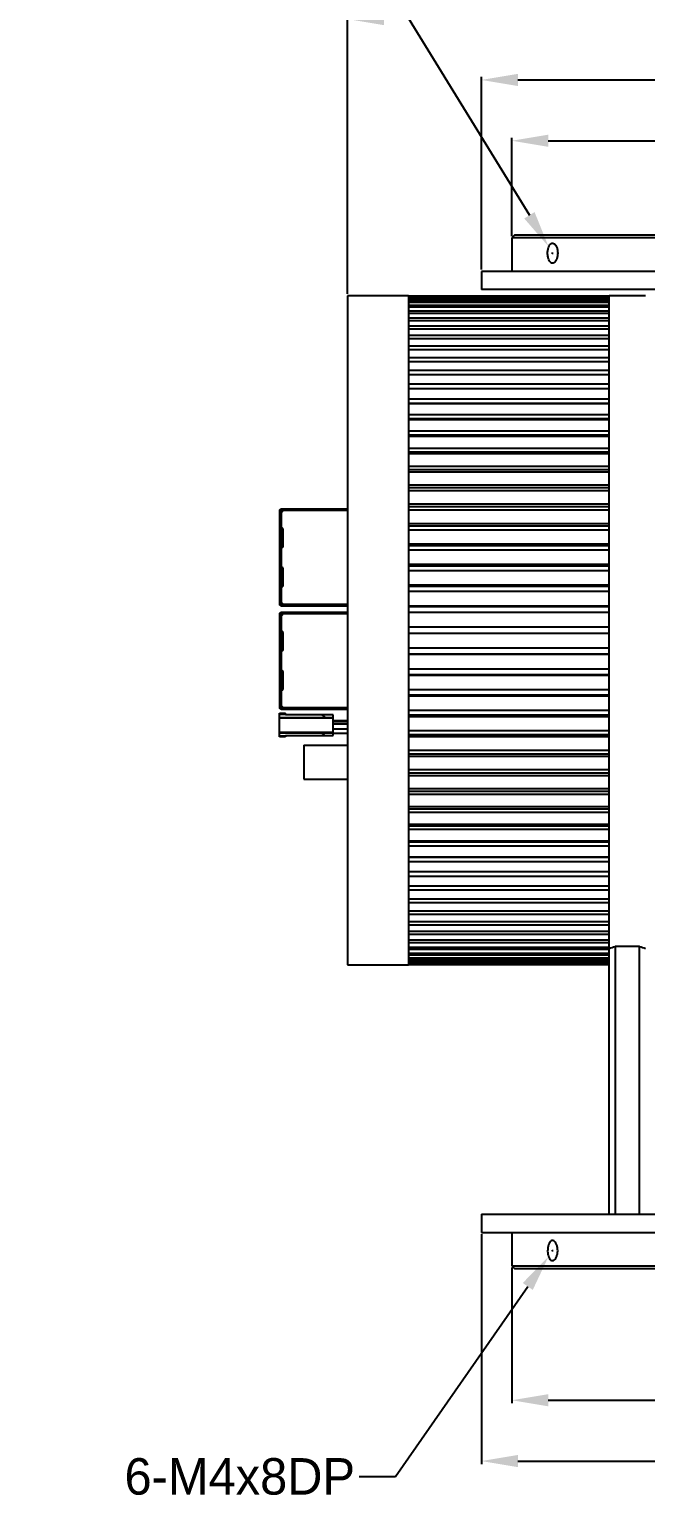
# Model space of a CAD drawing. Extents: x -151 to 841, y 0 to 594.
# Drawn here: x 291.2 to 392.5, y 153.9 to 395.8 of the extents above; entities that cross this region are included whole.
import ezdxf

# ---------------------------------------------------------------- set-up
doc = ezdxf.new("R2010")
doc.units = 0
doc.header["$PDSIZE"] = -1
doc.layers.get('0').update_dxf_attribs({"linetype": 'CONTINUOUS'})
doc.layers.get('DEFPOINTS').update_dxf_attribs({"linetype": 'CONTINUOUS'})
doc.layers.add('$TD_AUDIT_GENERATED__25B9_', color=3, linetype='CONTINUOUS')
doc.layers.add('$TD_AUDIT_GENERATED__25BB_', color=3, linetype='CONTINUOUS')
doc.styles.add('$TD_AUDIT_GENERATED__25BE_', font='GOTHIC.TTF')
doc.dimstyles.new('$TD_AUDIT_GENERATED__25C0_', dxfattribs={"dimtxt": 4, "dimasz": 4, "dimexe": 0.5, "dimexo": 0.3, "dimgap": 1, "dimtad": 1, "dimtoh": 1, "dimdec": 1, "dimzin": 12, "dimtxsty": '$TD_AUDIT_GENERATED__25BE_', "dimcen": 0.09, "dimclrd": 3, "dimclre": 3, "dimclrt": 3, "dimazin": 3, "dimtm": 1e-09, "dimtfac": 1, "dimtdec": 1, "dimtofl": 0, "dimtmove": 0, "dimatfit": 3})
doc.dimstyles.new('$TD_AUDIT_GENERATED__25C1_', dxfattribs={"dimtxt": 4, "dimasz": 4, "dimexe": 0.5, "dimexo": 0.3, "dimgap": 0.396875, "dimtad": 0, "dimtih": 1, "dimtoh": 1, "dimdec": 1, "dimzin": 12, "dimtxsty": '$TD_AUDIT_GENERATED__25BE_', "dimcen": 0.09, "dimclrd": 3, "dimclre": 3, "dimclrt": 3, "dimazin": 3, "dimtm": 1e-09, "dimtfac": 1, "dimtdec": 1, "dimtofl": 0, "dimtmove": 0, "dimatfit": 3})

# ---------------------------------------------------------------- blocks, each defined once
blk = doc.blocks.new('*D171')
at = {"layer": '$TD_AUDIT_GENERATED__25B9_', "color": 3}
for p, q in [((370.5, 192.2), (370.5, 169.9)), ((470.5, 192.2), (470.5, 169.9)), ((376.5, 170.4), (464.5, 170.4))]:
    blk.add_line(p, q, dxfattribs=at)
for points in [[(376.5, 171.4), (376.5, 169.4), (370.5, 170.4)], [(464.5, 171.4), (464.5, 169.4), (470.5, 170.4)]]:
    blk.add_solid(points, dxfattribs=at)
at = {"layer": 'DEFPOINTS', "color": 0}
for p in [(370.5, 192.5), (470.5, 192.5), (470.5, 170.4)]:
    blk.add_point(p, dxfattribs=at)
at = {"layer": '$TD_AUDIT_GENERATED__25B9_', "color": 3, "insert": (420.5, 174.55), "char_height": 6, "attachment_point": 5, "style": '$TD_AUDIT_GENERATED__25BE_'}
blk.add_mtext('{\\fISOCPEUR|b0|i0|c0|p34;%%C}100', dxfattribs=at)
blk = doc.blocks.new('*D172')
at = {"layer": '$TD_AUDIT_GENERATED__25B9_', "color": 3}
for p, q in [((365.5, 197.7), (365.5, 159.9)), ((475.5, 197.7), (475.5, 159.9)), ((371.5, 160.4), (469.5, 160.4))]:
    blk.add_line(p, q, dxfattribs=at)
for points in [[(371.5, 161.4), (371.5, 159.4), (365.5, 160.4)], [(469.5, 161.4), (469.5, 159.4), (475.5, 160.4)]]:
    blk.add_solid(points, dxfattribs=at)
at = {"layer": 'DEFPOINTS', "color": 0}
for p in [(365.5, 198), (475.5, 198), (475.5, 160.4)]:
    blk.add_point(p, dxfattribs=at)
at = {"layer": '$TD_AUDIT_GENERATED__25B9_', "color": 3, "insert": (420.5, 164.55), "char_height": 6, "attachment_point": 5, "style": '$TD_AUDIT_GENERATED__25BE_'}
blk.add_mtext('{\\fISOCPEUR|b0|i0|c0|p34;%%C}110', dxfattribs=at)
blk = doc.blocks.new('*D173')
at = {"layer": '$TD_AUDIT_GENERATED__25B9_', "color": 3}
for p, q in [((370.5, 361.8), (370.5, 377.98)), ((376.5, 377.48), (464.5, 377.48)), ((470.5, 361.8), (470.5, 377.98))]:
    blk.add_line(p, q, dxfattribs=at)
for points in [[(376.5, 378.48), (376.5, 376.48), (370.5, 377.48)], [(464.5, 378.48), (464.5, 376.48), (470.5, 377.48)]]:
    blk.add_solid(points, dxfattribs=at)
at = {"layer": 'DEFPOINTS', "color": 0}
for p in [(470.5, 377.48), (370.5, 361.5), (470.5, 361.5)]:
    blk.add_point(p, dxfattribs=at)
at = {"layer": '$TD_AUDIT_GENERATED__25B9_', "color": 3, "insert": (420.5, 381.63), "char_height": 6, "attachment_point": 5, "style": '$TD_AUDIT_GENERATED__25BE_'}
blk.add_mtext('{\\fISOCPEUR|b0|i0|c0|p34;%%C}100', dxfattribs=at)
blk = doc.blocks.new('*D175')
at = {"layer": '$TD_AUDIT_GENERATED__25B9_', "color": 3}
for p, q in [((365.5, 356.3), (365.5, 387.98)), ((371.5, 387.48), (469.5, 387.48)), ((475.5, 356.3), (475.5, 387.98))]:
    blk.add_line(p, q, dxfattribs=at)
for points in [[(371.5, 388.48), (371.5, 386.48), (365.5, 387.48)], [(469.5, 388.48), (469.5, 386.48), (475.5, 387.48)]]:
    blk.add_solid(points, dxfattribs=at)
at = {"layer": 'DEFPOINTS', "color": 0}
for p in [(475.5, 387.48), (365.5, 356), (475.5, 356)]:
    blk.add_point(p, dxfattribs=at)
at = {"layer": '$TD_AUDIT_GENERATED__25B9_', "color": 3, "insert": (420.5, 391.63), "char_height": 6, "attachment_point": 5, "style": '$TD_AUDIT_GENERATED__25BE_'}
blk.add_mtext('{\\fISOCPEUR|b0|i0|c0|p34;%%C}110', dxfattribs=at)
blk = doc.blocks.new('*D177')
at = {"layer": '$TD_AUDIT_GENERATED__25B9_', "color": 3}
for p, q in [((343.5, 352.3), (343.5, 397.98)), ((491.5, 397.48), (349.5, 397.48)), ((497.5, 352.3), (497.5, 397.98))]:
    blk.add_line(p, q, dxfattribs=at)
for points in [[(349.5, 398.48), (349.5, 396.48), (343.5, 397.48)], [(491.5, 398.48), (491.5, 396.48), (497.5, 397.48)]]:
    blk.add_solid(points, dxfattribs=at)
at = {"layer": 'DEFPOINTS', "color": 0}
for p in [(343.5, 397.48), (343.5, 352), (497.5, 352)]:
    blk.add_point(p, dxfattribs=at)
at = {"layer": '$TD_AUDIT_GENERATED__25B9_', "color": 3, "insert": (420.5, 401.63), "char_height": 6, "attachment_point": 5, "style": '$TD_AUDIT_GENERATED__25BE_'}
blk.add_mtext('154', dxfattribs=at)
blk = doc.blocks.new('*D180')
at = {"layer": '$TD_AUDIT_GENERATED__25BB_', "color": 3}
for p, q in [((329.83, 426.5), (335.83, 426.5)), ((335.83, 426.5), (373.4, 365.23)), ((377.13, 359), (377.31, 359)), ((377.22, 358.91), (377.22, 359.09))]:
    blk.add_line(p, q, dxfattribs=at)
blk.add_solid([(374.25, 365.75), (372.55, 364.7), (376.53, 360.11)], dxfattribs=at)
at = {"layer": 'DEFPOINTS', "color": 0}
for p in [(376.53, 360.11), (377.9, 357.89)]:
    blk.add_point(p, dxfattribs=at)
at = {"layer": '$TD_AUDIT_GENERATED__25BB_', "color": 3, "insert": (310.2, 426.5), "char_height": 6, "attachment_point": 5, "style": '$TD_AUDIT_GENERATED__25BE_'}
blk.add_mtext('6-M4x8DP', dxfattribs=at)
blk = doc.blocks.new('*D181')
at = {"layer": '$TD_AUDIT_GENERATED__25BB_', "color": 3}
for p, q in [((377.13, 195), (377.31, 195)), ((377.22, 194.91), (377.22, 195.09)), ((351.41, 157.84), (373.13, 189.11)), ((345.41, 157.84), (351.41, 157.84))]:
    blk.add_line(p, q, dxfattribs=at)
blk.add_solid([(372.31, 189.68), (373.95, 188.54), (376.55, 194.04)], dxfattribs=at)
at = {"layer": 'DEFPOINTS', "color": 0}
for p in [(377.88, 195.96), (376.55, 194.04)]:
    blk.add_point(p, dxfattribs=at)
at = {"layer": '$TD_AUDIT_GENERATED__25BB_', "color": 3, "insert": (325.78, 157.84), "char_height": 6, "attachment_point": 5, "style": '$TD_AUDIT_GENERATED__25BE_'}
blk.add_mtext('6-M4x8DP', dxfattribs=at)

msp = doc.modelspace()

# ---------------------------------------------------------------- linework, layer by layer
at = {"color": 7, "linetype": 'CONTINUOUS'}
for p, q in [((371, 362), (370.5, 361.5)), ((370.5, 361.5), (370.5, 356)), ((408.176, 361.5), (370.5, 361.5)), ((371, 362), (408.5, 362)), ((365.5, 356), (365.5, 353)), ((406.968, 356), (365.5, 356)), ((353.5, 352), (343.5, 352)), ((343.5, 352), (343.5, 242)), ((353.5, 352), (353.5, 242)), ((353.5, 351.998), (386.5, 351.998)), ((386.5, 351.921), (353.5, 351.921)), ((353.5, 351.858), (386.5, 351.858)), ((386.5, 351.627), (353.5, 351.627)), ((353.5, 351.501), (386.5, 351.501)), ((386.5, 351.117), (353.5, 351.117)), ((353.5, 350.93), (386.5, 350.93)), ((409.903, 353), (365.5, 353)), ((392.5, 352), (386.5, 352)), ((386.5, 201), (386.5, 352)), ((386.5, 350.394), (353.5, 350.394)), ((353.5, 350.146), (386.5, 350.146)), ((386.5, 349.46), (353.5, 349.46)), ((353.5, 349.151), (386.5, 349.151)), ((386.5, 348.32), (353.5, 348.32)), ((353.5, 347.952), (386.5, 347.952)), ((386.5, 346.976), (353.5, 346.976)), ((353.5, 346.551), (386.5, 346.551)), ((386.5, 345.436), (353.5, 345.436)), ((353.5, 344.954), (386.5, 344.954)), ((386.5, 343.704), (353.5, 343.704)), ((353.5, 343.168), (386.5, 343.168)), ((386.5, 341.788), (353.5, 341.788)), ((353.5, 341.2), (386.5, 341.2)), ((386.5, 339.695), (353.5, 339.695)), ((353.5, 339.058), (386.5, 339.058)), ((386.5, 337.434), (353.5, 337.434)), ((353.5, 336.749), (386.5, 336.749)), ((386.5, 335.013), (353.5, 335.013)), ((353.5, 334.33), (386.5, 334.33)), ((353.5, 334.284), (386.5, 334.284)), ((386.5, 332.442), (353.5, 332.442)), ((353.5, 331.806), (386.5, 331.806)), ((353.5, 331.672), (386.5, 331.672)), ((386.5, 329.731), (353.5, 329.731)), ((353.5, 329.145), (386.5, 329.145)), ((353.5, 328.922), (386.5, 328.922)), ((386.5, 326.891), (353.5, 326.891)), ((353.5, 326.357), (386.5, 326.357)), ((353.5, 326.047), (386.5, 326.047)), ((386.5, 323.934), (353.5, 323.934)), ((353.5, 323.453), (386.5, 323.453)), ((353.5, 323.057), (386.5, 323.057)), ((386.5, 320.869), (353.5, 320.869)), ((353.5, 320.444), (386.5, 320.444)), ((353.5, 319.964), (386.5, 319.964)), ((332.6, 316.722), (332.6, 316.922)), ((332.676, 316.922), (332.6, 316.922)), ((343.5, 316.922), (332.768, 316.922)), ((386.5, 317.711), (353.5, 317.711)), ((353.5, 317.344), (386.5, 317.344)), ((332.55, 316.672), (332.35, 316.672)), ((332.35, 316.622), (332.35, 316.672)), ((332.35, 316.622), (332.55, 316.622)), ((332.35, 313.925), (332.35, 316.396)), ((332.55, 316.396), (332.35, 316.396)), ((332.55, 316.622), (332.55, 316.672)), ((332.6, 316.722), (332.768, 316.722)), ((332.6, 316.383), (332.6, 316.522)), ((332.7, 316.622), (332.65, 316.622)), ((332.65, 313.925), (332.65, 316.396)), ((332.75, 316.672), (332.768, 316.672)), ((332.768, 316.672), (332.768, 316.622)), ((353.5, 316.781), (386.5, 316.781)), ((386.5, 314.471), (353.5, 314.471)), ((332.55, 313.612), (332.35, 313.612)), ((332.35, 310.787), (332.35, 313.612)), ((332.55, 313.612), (332.55, 310.787)), ((332.6, 310.474), (332.6, 313.925)), ((332.75, 310.56), (332.75, 313.845)), ((332.843, 313.612), (332.843, 310.787)), ((353.5, 314.162), (386.5, 314.162)), ((353.5, 313.52), (386.5, 313.52)), ((332.55, 310.787), (332.35, 310.787)), ((332.35, 307.47), (332.35, 310.474)), ((332.65, 307.47), (332.65, 310.474)), ((386.5, 311.162), (353.5, 311.162)), ((353.5, 310.914), (386.5, 310.914)), ((353.5, 310.193), (386.5, 310.193)), ((332.6, 304.019), (332.6, 307.47)), ((332.75, 304.105), (332.75, 307.39)), ((386.5, 307.797), (353.5, 307.797)), ((353.5, 307.61), (386.5, 307.61)), ((332.55, 307.157), (332.35, 307.157)), ((332.35, 304.332), (332.35, 307.157)), ((332.55, 307.157), (332.55, 304.332)), ((332.843, 307.157), (332.843, 304.332)), ((353.5, 306.814), (386.5, 306.814)), ((332.55, 304.332), (332.35, 304.332)), ((332.35, 301.548), (332.35, 304.019)), ((332.65, 301.548), (332.65, 304.019)), ((386.5, 304.389), (353.5, 304.389)), ((353.5, 304.264), (386.5, 304.264)), ((353.5, 303.397), (386.5, 303.397)), ((332.35, 301.548), (332.55, 301.548)), ((332.55, 301.322), (332.35, 301.322)), ((332.35, 301.272), (332.35, 301.322)), ((332.55, 301.272), (332.35, 301.272)), ((332.55, 301.322), (332.55, 301.272)), ((332.6, 301.422), (332.6, 301.561)), ((332.6, 301.022), (332.6, 301.222)), ((332.6, 301.222), (332.768, 301.222)), ((332.6, 301.022), (332.767, 301.022)), ((332.6, 299.732), (332.6, 299.932)), ((332.676, 299.932), (332.6, 299.932)), ((332.7, 301.322), (332.65, 301.322)), ((332.768, 301.322), (332.768, 301.272)), ((332.768, 301.022), (343.5, 301.022)), ((343.5, 299.932), (332.768, 299.932)), ((336.6, 301.022), (336.6, 301.012)), ((336.6, 301.012), (337.3, 301.012)), ((337.3, 301.012), (337.3, 301.022)), ((386.5, 300.952), (353.5, 300.952)), ((353.5, 300.89), (386.5, 300.89)), ((353.5, 299.954), (386.5, 299.954)), ((332.55, 299.682), (332.35, 299.682)), ((332.35, 299.632), (332.35, 299.682)), ((332.35, 299.632), (332.55, 299.632)), ((332.55, 299.406), (332.35, 299.406)), ((332.35, 296.935), (332.35, 299.406)), ((332.55, 299.632), (332.55, 299.682)), ((332.6, 299.732), (332.768, 299.732)), ((332.6, 299.393), (332.6, 299.532)), ((332.7, 299.632), (332.65, 299.632)), ((332.65, 296.935), (332.65, 299.406)), ((332.75, 299.682), (332.768, 299.682)), ((332.768, 299.682), (332.768, 299.632)), ((332.55, 296.622), (332.35, 296.622)), ((332.35, 293.797), (332.35, 296.622)), ((332.55, 296.622), (332.55, 293.797)), ((332.6, 293.484), (332.6, 296.935)), ((332.75, 293.57), (332.75, 296.855)), ((332.843, 296.622), (332.843, 293.797)), ((386.5, 297.5), (353.5, 297.5)), ((353.5, 296.5), (386.5, 296.5)), ((332.55, 293.797), (332.35, 293.797)), ((332.35, 290.48), (332.35, 293.484)), ((332.65, 290.48), (332.65, 293.484)), ((386.5, 294.046), (353.5, 294.046)), ((353.5, 293.11), (386.5, 293.11)), ((353.5, 293.048), (386.5, 293.048)), ((332.6, 287.029), (332.6, 290.48)), ((332.75, 287.115), (332.75, 290.4)), ((386.5, 290.603), (353.5, 290.603)), ((332.55, 290.167), (332.35, 290.167)), ((332.35, 287.342), (332.35, 290.167)), ((332.55, 290.167), (332.55, 287.342)), ((332.843, 290.167), (332.843, 287.342)), ((353.5, 289.736), (386.5, 289.736)), ((353.5, 289.611), (386.5, 289.611)), ((332.55, 287.342), (332.35, 287.342)), ((332.35, 284.558), (332.35, 287.029)), ((332.65, 284.558), (332.65, 287.029)), ((386.5, 287.186), (353.5, 287.186)), ((353.5, 286.39), (386.5, 286.39)), ((353.5, 286.203), (386.5, 286.203)), ((332.318, 279.452), (332.318, 283.352)), ((332.318, 283.352), (333.318, 283.352)), ((333.318, 283.152), (332.318, 283.152)), ((332.35, 284.558), (332.55, 284.558)), ((332.55, 284.332), (332.35, 284.332)), ((332.35, 284.282), (332.35, 284.332)), ((332.55, 284.282), (332.35, 284.282)), ((332.55, 284.332), (332.55, 284.282)), ((332.6, 284.432), (332.6, 284.571)), ((332.6, 284.032), (332.6, 284.232)), ((332.6, 284.232), (332.768, 284.232)), ((332.6, 284.032), (332.767, 284.032)), ((332.7, 284.332), (332.65, 284.332)), ((332.768, 284.332), (332.768, 284.282)), ((332.768, 284.032), (343.5, 284.032)), ((333.318, 283.102), (333.318, 283.352)), ((341.118, 283.102), (333.318, 283.102)), ((336.6, 284.032), (336.6, 284.022)), ((336.6, 284.022), (337.3, 284.022)), ((337.3, 284.022), (337.3, 284.032)), ((339.282, 283.102), (339.818, 282.652)), ((341.118, 279.702), (341.118, 283.102)), ((386.5, 283.807), (353.5, 283.807)), ((353.5, 283.086), (386.5, 283.086)), ((332.318, 282.652), (341.118, 282.652)), ((332.318, 282.602), (341.118, 282.602)), ((343.5, 282.098), (341.118, 282.098)), ((353.5, 282.838), (386.5, 282.838)), ((341.118, 280.202), (332.318, 280.202)), ((332.318, 280.152), (341.118, 280.152)), ((332.318, 279.652), (333.318, 279.652)), ((333.318, 279.452), (332.318, 279.452)), ((333.318, 279.702), (341.118, 279.702)), ((333.318, 279.702), (333.318, 279.452)), ((339.818, 280.152), (339.282, 279.702)), ((341.118, 280.089), (343.5, 280.089)), ((341.118, 280.087), (343.5, 280.087)), ((386.5, 280.48), (353.5, 280.48)), ((353.5, 279.838), (386.5, 279.838)), ((353.5, 279.529), (386.5, 279.529)), ((336.3, 278.102), (343.5, 278.102)), ((336.3, 278.102), (336.3, 272.502)), ((386.5, 277.219), (353.5, 277.219)), ((353.5, 276.656), (386.5, 276.656)), ((353.5, 276.289), (386.5, 276.289)), ((386.5, 274.036), (353.5, 274.036)), ((353.5, 273.556), (386.5, 273.556)), ((336.3, 272.502), (343.5, 272.502)), ((353.5, 273.131), (386.5, 273.131)), ((386.5, 270.943), (353.5, 270.943)), ((353.5, 270.547), (386.5, 270.547)), ((353.5, 270.066), (386.5, 270.066)), ((386.5, 267.953), (353.5, 267.953)), ((353.5, 267.643), (386.5, 267.643)), ((353.5, 267.109), (386.5, 267.109)), ((386.5, 265.078), (353.5, 265.078)), ((353.5, 264.855), (386.5, 264.855)), ((353.5, 264.269), (386.5, 264.269)), ((386.5, 262.328), (353.5, 262.328)), ((353.5, 262.194), (386.5, 262.194)), ((353.5, 261.558), (386.5, 261.558)), ((386.5, 259.716), (353.5, 259.716)), ((353.5, 259.67), (386.5, 259.67)), ((353.5, 258.987), (386.5, 258.987)), ((386.5, 257.251), (353.5, 257.251)), ((353.5, 256.566), (386.5, 256.566)), ((386.5, 254.942), (353.5, 254.942)), ((353.5, 254.305), (386.5, 254.305)), ((386.5, 252.8), (353.5, 252.8)), ((353.5, 252.212), (386.5, 252.212)), ((386.5, 250.832), (353.5, 250.832)), ((353.5, 250.296), (386.5, 250.296)), ((386.5, 249.046), (353.5, 249.046)), ((353.5, 248.564), (386.5, 248.564)), ((386.5, 247.449), (353.5, 247.449)), ((353.5, 247.024), (386.5, 247.024)), ((386.5, 246.048), (353.5, 246.048)), ((353.5, 245.68), (386.5, 245.68)), ((386.5, 244.849), (353.5, 244.849)), ((353.5, 244.54), (386.5, 244.54)), ((391.5, 245.029), (387.5, 245.029)), ((387.5, 245.029), (387.5, 201)), ((391.5, 201), (391.5, 245.029)), ((343.5, 242), (353.5, 242)), ((386.5, 243.854), (353.5, 243.854)), ((353.5, 243.606), (386.5, 243.606)), ((386.5, 243.07), (353.5, 243.07)), ((353.5, 242.883), (386.5, 242.883)), ((386.5, 242.499), (353.5, 242.499)), ((353.5, 242.373), (386.5, 242.373)), ((386.5, 242.142), (353.5, 242.142)), ((353.5, 242.079), (386.5, 242.079)), ((386.5, 242.002), (353.5, 242.002)), ((365.5, 201), (365.5, 198)), ((365.5, 201), (394.126, 201)), ((365.5, 198), (395.554, 198)), ((370.5, 198), (370.5, 192.5)), ((370.5, 192.5), (371, 192)), ((370.5, 192.5), (394.273, 192.5)), ((394.034, 192), (371, 192))]:
    msp.add_line(p, q, dxfattribs=at)
at = {"color": 8, "linetype": 'CONTINUOUS'}
for p, q in [((332.65, 316.622), (332.65, 316.572)), ((343.5, 316.672), (332.768, 316.672)), ((332.65, 301.372), (332.65, 301.322)), ((332.768, 301.272), (343.5, 301.272)), ((332.65, 299.632), (332.65, 299.582)), ((343.5, 299.682), (332.768, 299.682)), ((332.65, 284.382), (332.65, 284.332)), ((332.768, 284.282), (343.5, 284.282)), ((343.5, 281.961), (341.118, 281.961)), ((341.118, 281.63), (343.5, 281.63)), ((341.118, 280.789), (343.5, 280.789))]:
    msp.add_line(p, q, dxfattribs=at)
at = {"color": 7, "linetype": 'CONTINUOUS', "flags": 128}
for points in [[(332.6, 316.522), (332.684, 316.606), (332.75, 316.672)], [(332.75, 301.272), (332.666, 301.356), (332.6, 301.422)], [(332.6, 299.532), (332.684, 299.616), (332.75, 299.682)], [(332.75, 284.282), (332.666, 284.366), (332.6, 284.432)]]:
    msp.add_lwpolyline(points, dxfattribs=at)
at = {"color": 7, "linetype": 'CONTINUOUS'}
for centre, start, end in [((369.5, 297), 288.00445, 289.10332), ((409.5, 297), 250.89668, 251.99555)]:
    msp.add_arc(centre, 55, start, end, dxfattribs=at)
for points, knots in [([(378.047, 359), (378.038, 359.185), (378.018, 359.556), (377.869, 360.05), (377.651, 360.426), (377.384, 360.64), (377.101, 360.67), (376.835, 360.512), (376.613, 360.183), (376.459, 359.721), (376.387, 359.178), (376.404, 358.614), (376.507, 358.094), (376.689, 357.677), (376.93, 357.408), (377.206, 357.319), (377.487, 357.419), (377.74, 357.697), (377.933, 358.122), (378.033, 358.582), (378.043, 358.884), (378.047, 359)], [0, 0, 0, 0, 0.053669, 0.1073369, 0.1610234, 0.2147219, 0.2684004, 0.3220581, 0.3757269, 0.4294207, 0.4831152, 0.5367845, 0.5904421, 0.6441199, 0.6978183, 0.7515053, 0.805167, 0.8588287, 0.9125159, 0.9662141, 1, 1, 1, 1]), ([(332.35, 316.672), (332.354, 316.705), (332.361, 316.77), (332.419, 316.853), (332.502, 316.911), (332.567, 316.918), (332.6, 316.922)], [0, 0, 0, 0, 0.2500023, 0.4999995, 0.7500033, 1, 1, 1, 1]), ([(332.768, 316.922), (332.768, 316.918), (332.768, 316.908), (332.768, 316.841), (332.768, 316.757), (332.768, 316.699), (332.768, 316.672)], [0, 0, 0, 0, 0.2702618, 0.5624274, 0.7897359, 1, 1, 1, 1]), ([(332.35, 316.396), (332.35, 316.412), (332.35, 316.443), (332.35, 316.52), (332.35, 316.583), (332.35, 316.622)], [0, 0, 0, 0, 0.2770787, 0.5622522, 1, 1, 1, 1]), ([(332.65, 316.396), (332.63, 316.391), (332.592, 316.38), (332.535, 316.369), (332.482, 316.362), (332.437, 316.36), (332.399, 316.362), (332.371, 316.369), (332.353, 316.38), (332.351, 316.391), (332.35, 316.396)], [0, 0, 0, 0, 0.1274473, 0.252809, 0.3767614, 0.5000002, 0.623242, 0.7471963, 0.8725557, 1, 1, 1, 1]), ([(332.55, 316.672), (332.551, 316.679), (332.552, 316.692), (332.564, 316.708), (332.58, 316.72), (332.593, 316.721), (332.6, 316.722)], [0, 0, 0, 0, 0.2500085, 0.4999895, 0.7500081, 1, 1, 1, 1]), ([(332.55, 316.622), (332.55, 316.598), (332.55, 316.548), (332.55, 316.465), (332.55, 316.422), (332.55, 316.396)], [0, 0, 0, 0, 0.2770721, 0.5622514, 1, 1, 1, 1]), ([(332.65, 316.622), (332.636, 316.622), (332.606, 316.622), (332.573, 316.622), (332.553, 316.622), (332.551, 316.622), (332.55, 316.622)], [0, 0, 0, 0, 0.2702746, 0.5624364, 0.7897518, 1, 1, 1, 1]), ([(332.768, 316.622), (332.766, 316.598), (332.762, 316.548), (332.727, 316.465), (332.679, 316.422), (332.65, 316.396)], [0, 0, 0, 0, 0.2770726, 0.5622553, 1, 1, 1, 1]), ([(332.7, 316.622), (332.7, 316.636), (332.7, 316.666), (332.7, 316.699), (332.7, 316.719), (332.7, 316.721), (332.7, 316.722)], [0, 0, 0, 0, 0.2702625, 0.5624333, 0.7897541, 1, 1, 1, 1]), ([(332.35, 313.925), (332.355, 313.925), (332.366, 313.925), (332.447, 313.925), (332.548, 313.925), (332.617, 313.925), (332.65, 313.925)], [0, 0, 0, 0, 0.27026234, 0.56243117, 0.78973259, 1, 1, 1, 1]), ([(332.35, 313.612), (332.35, 313.647), (332.35, 313.72), (332.35, 313.839), (332.35, 313.892), (332.35, 313.925)], [0, 0, 0, 0, 0.2761275, 0.5629746, 1, 1, 1, 1]), ([(332.55, 313.925), (332.55, 313.906), (332.55, 313.868), (332.55, 313.762), (332.55, 313.668), (332.55, 313.612)], [0, 0, 0, 0, 0.2761261, 0.5629745, 1, 1, 1, 1]), ([(332.65, 313.925), (332.68, 313.906), (332.742, 313.868), (332.822, 313.762), (332.835, 313.668), (332.843, 313.612)], [0, 0, 0, 0, 0.2761258, 0.5629738, 1, 1, 1, 1]), ([(332.35, 310.474), (332.35, 310.493), (332.35, 310.531), (332.35, 310.637), (332.35, 310.731), (332.35, 310.787)], [0, 0, 0, 0, 0.27612621, 0.56297667, 1, 1, 1, 1]), ([(332.65, 310.474), (332.607, 310.474), (332.519, 310.474), (332.418, 310.474), (332.36, 310.474), (332.353, 310.474), (332.35, 310.474)], [0, 0, 0, 0, 0.2702596, 0.5624304, 0.7897343, 1, 1, 1, 1]), ([(332.55, 311.672), (332.552, 311.672), (332.556, 311.672), (332.577, 311.672), (332.595, 311.672), (332.6, 311.672)], [0, 0, 0, 0, 0.4092658, 0.8516824, 1, 1, 1, 1]), ([(332.55, 310.787), (332.55, 310.752), (332.55, 310.679), (332.55, 310.56), (332.55, 310.507), (332.55, 310.474)], [0, 0, 0, 0, 0.27612517, 0.56297449, 1, 1, 1, 1]), ([(332.843, 310.787), (332.84, 310.752), (332.833, 310.679), (332.774, 310.56), (332.697, 310.507), (332.65, 310.474)], [0, 0, 0, 0, 0.2761273, 0.5629772, 1, 1, 1, 1]), ([(332.35, 307.47), (332.355, 307.47), (332.366, 307.47), (332.447, 307.47), (332.548, 307.47), (332.617, 307.47), (332.65, 307.47)], [0, 0, 0, 0, 0.27026234, 0.56243117, 0.78973259, 1, 1, 1, 1]), ([(332.35, 307.157), (332.35, 307.192), (332.35, 307.265), (332.35, 307.384), (332.35, 307.437), (332.35, 307.47)], [0, 0, 0, 0, 0.2761273, 0.5629764, 1, 1, 1, 1]), ([(332.55, 307.47), (332.55, 307.451), (332.55, 307.413), (332.55, 307.307), (332.55, 307.213), (332.55, 307.157)], [0, 0, 0, 0, 0.2761261, 0.5629745, 1, 1, 1, 1]), ([(332.65, 307.47), (332.68, 307.451), (332.742, 307.413), (332.822, 307.307), (332.835, 307.213), (332.843, 307.157)], [0, 0, 0, 0, 0.2761258, 0.5629738, 1, 1, 1, 1]), ([(332.6, 306.272), (332.59, 306.272), (332.57, 306.272), (332.553, 306.272), (332.551, 306.272), (332.55, 306.272)], [0, 0, 0, 0, 0.33578417, 0.68084587, 1, 1, 1, 1]), ([(332.35, 304.019), (332.35, 304.038), (332.35, 304.076), (332.35, 304.182), (332.35, 304.276), (332.35, 304.332)], [0, 0, 0, 0, 0.2761262, 0.5629756, 1, 1, 1, 1]), ([(332.65, 304.019), (332.607, 304.019), (332.519, 304.019), (332.418, 304.019), (332.36, 304.019), (332.353, 304.019), (332.35, 304.019)], [0, 0, 0, 0, 0.2702596, 0.5624304, 0.7897343, 1, 1, 1, 1]), ([(332.55, 304.332), (332.55, 304.297), (332.55, 304.224), (332.55, 304.105), (332.55, 304.052), (332.55, 304.019)], [0, 0, 0, 0, 0.27612626, 0.56297546, 1, 1, 1, 1]), ([(332.843, 304.332), (332.84, 304.297), (332.833, 304.224), (332.774, 304.105), (332.697, 304.052), (332.65, 304.019)], [0, 0, 0, 0, 0.2761283, 0.5629782, 1, 1, 1, 1]), ([(332.35, 301.548), (332.351, 301.553), (332.353, 301.564), (332.371, 301.575), (332.399, 301.582), (332.437, 301.584), (332.482, 301.582), (332.535, 301.575), (332.592, 301.564), (332.63, 301.553), (332.65, 301.548)], [0, 0, 0, 0, 0.1274441, 0.2528035, 0.376758, 0.4999998, 0.6232386, 0.7471912, 0.8725529, 1, 1, 1, 1]), ([(332.35, 301.322), (332.35, 301.346), (332.35, 301.396), (332.35, 301.479), (332.35, 301.522), (332.35, 301.548)], [0, 0, 0, 0, 0.2770751, 0.5622508, 1, 1, 1, 1]), ([(332.6, 301.022), (332.567, 301.026), (332.502, 301.033), (332.419, 301.091), (332.361, 301.174), (332.354, 301.239), (332.35, 301.272)], [0, 0, 0, 0, 0.2499965, 0.4999996, 0.7499978, 1, 1, 1, 1]), ([(332.35, 299.682), (332.354, 299.715), (332.361, 299.78), (332.419, 299.863), (332.502, 299.921), (332.567, 299.928), (332.6, 299.932)], [0, 0, 0, 0, 0.2500022, 0.5000004, 0.7500035, 1, 1, 1, 1]), ([(332.55, 301.548), (332.55, 301.532), (332.55, 301.501), (332.55, 301.424), (332.55, 301.361), (332.55, 301.322)], [0, 0, 0, 0, 0.277077, 0.562253, 1, 1, 1, 1]), ([(332.65, 301.322), (332.636, 301.322), (332.606, 301.322), (332.573, 301.322), (332.553, 301.322), (332.551, 301.322), (332.55, 301.322)], [0, 0, 0, 0, 0.2702746, 0.5624364, 0.7897518, 1, 1, 1, 1]), ([(332.6, 301.222), (332.593, 301.223), (332.58, 301.224), (332.564, 301.236), (332.552, 301.252), (332.551, 301.265), (332.55, 301.272)], [0, 0, 0, 0, 0.24999, 0.5000082, 0.7499959, 1, 1, 1, 1]), ([(332.65, 301.548), (332.669, 301.532), (332.707, 301.501), (332.755, 301.424), (332.763, 301.361), (332.768, 301.322)], [0, 0, 0, 0, 0.2770722, 0.5622524, 1, 1, 1, 1]), ([(332.7, 301.222), (332.7, 301.224), (332.7, 301.227), (332.7, 301.254), (332.7, 301.288), (332.7, 301.311), (332.7, 301.322)], [0, 0, 0, 0, 0.2702546, 0.5624162, 0.7897339, 1, 1, 1, 1]), ([(332.768, 301.272), (332.768, 301.237), (332.768, 301.163), (332.768, 301.079), (332.768, 301.03), (332.768, 301.025), (332.768, 301.022)], [0, 0, 0, 0, 0.2702616, 0.5624326, 0.7897362, 1, 1, 1, 1]), ([(332.768, 299.932), (332.768, 299.928), (332.768, 299.918), (332.768, 299.851), (332.768, 299.767), (332.768, 299.709), (332.768, 299.682)], [0, 0, 0, 0, 0.2702616, 0.5624272, 0.7897359, 1, 1, 1, 1]), ([(332.35, 299.406), (332.35, 299.422), (332.35, 299.453), (332.35, 299.53), (332.35, 299.593), (332.35, 299.632)], [0, 0, 0, 0, 0.2770764, 0.5622523, 1, 1, 1, 1]), ([(332.65, 299.406), (332.63, 299.401), (332.592, 299.39), (332.535, 299.379), (332.482, 299.372), (332.437, 299.37), (332.399, 299.372), (332.371, 299.379), (332.353, 299.39), (332.351, 299.401), (332.35, 299.406)], [0, 0, 0, 0, 0.1274471, 0.2528088, 0.3767614, 0.5000002, 0.6232421, 0.7471965, 0.8725559, 1, 1, 1, 1]), ([(332.55, 299.682), (332.551, 299.689), (332.552, 299.702), (332.564, 299.718), (332.58, 299.73), (332.593, 299.731), (332.6, 299.732)], [0, 0, 0, 0, 0.2500022, 0.4999918, 0.7500103, 1, 1, 1, 1]), ([(332.55, 299.632), (332.55, 299.608), (332.55, 299.558), (332.55, 299.475), (332.55, 299.432), (332.55, 299.406)], [0, 0, 0, 0, 0.2770759, 0.5622515, 1, 1, 1, 1]), ([(332.65, 299.632), (332.636, 299.632), (332.606, 299.632), (332.573, 299.632), (332.553, 299.632), (332.551, 299.632), (332.55, 299.632)], [0, 0, 0, 0, 0.2702746, 0.5624364, 0.7897518, 1, 1, 1, 1]), ([(332.768, 299.632), (332.766, 299.608), (332.762, 299.558), (332.727, 299.475), (332.679, 299.432), (332.65, 299.406)], [0, 0, 0, 0, 0.2770765, 0.5622555, 1, 1, 1, 1]), ([(332.7, 299.632), (332.7, 299.646), (332.7, 299.676), (332.7, 299.709), (332.7, 299.729), (332.7, 299.731), (332.7, 299.732)], [0, 0, 0, 0, 0.2702624, 0.5624358, 0.7897533, 1, 1, 1, 1]), ([(332.35, 296.935), (332.355, 296.935), (332.366, 296.935), (332.447, 296.935), (332.548, 296.935), (332.617, 296.935), (332.65, 296.935)], [0, 0, 0, 0, 0.27026234, 0.56243117, 0.78973259, 1, 1, 1, 1]), ([(332.35, 296.622), (332.35, 296.657), (332.35, 296.73), (332.35, 296.849), (332.35, 296.902), (332.35, 296.935)], [0, 0, 0, 0, 0.2761253, 0.5629755, 1, 1, 1, 1]), ([(332.55, 296.935), (332.55, 296.916), (332.55, 296.878), (332.55, 296.772), (332.55, 296.678), (332.55, 296.622)], [0, 0, 0, 0, 0.2761263, 0.5629761, 1, 1, 1, 1]), ([(332.65, 296.935), (332.68, 296.916), (332.742, 296.878), (332.822, 296.772), (332.835, 296.678), (332.843, 296.622)], [0, 0, 0, 0, 0.276126, 0.5629754, 1, 1, 1, 1]), ([(332.35, 293.484), (332.35, 293.503), (332.35, 293.541), (332.35, 293.647), (332.35, 293.741), (332.35, 293.797)], [0, 0, 0, 0, 0.2761263, 0.5629759, 1, 1, 1, 1]), ([(332.65, 293.484), (332.607, 293.484), (332.519, 293.484), (332.418, 293.484), (332.36, 293.484), (332.353, 293.484), (332.35, 293.484)], [0, 0, 0, 0, 0.2702596, 0.5624304, 0.7897343, 1, 1, 1, 1]), ([(332.55, 294.682), (332.552, 294.682), (332.556, 294.682), (332.577, 294.682), (332.595, 294.682), (332.6, 294.682)], [0, 0, 0, 0, 0.4092658, 0.8516824, 1, 1, 1, 1]), ([(332.55, 293.797), (332.55, 293.762), (332.55, 293.689), (332.55, 293.57), (332.55, 293.517), (332.55, 293.484)], [0, 0, 0, 0, 0.2761252, 0.5629756, 1, 1, 1, 1]), ([(332.843, 293.797), (332.84, 293.762), (332.833, 293.689), (332.774, 293.57), (332.697, 293.517), (332.65, 293.484)], [0, 0, 0, 0, 0.2761273, 0.5629783, 1, 1, 1, 1]), ([(332.35, 290.48), (332.355, 290.48), (332.366, 290.48), (332.447, 290.48), (332.548, 290.48), (332.617, 290.48), (332.65, 290.48)], [0, 0, 0, 0, 0.27026234, 0.56243117, 0.78973259, 1, 1, 1, 1]), ([(332.35, 290.167), (332.35, 290.202), (332.35, 290.275), (332.35, 290.394), (332.35, 290.447), (332.35, 290.48)], [0, 0, 0, 0, 0.2761253, 0.5629759, 1, 1, 1, 1]), ([(332.55, 290.48), (332.55, 290.461), (332.55, 290.423), (332.55, 290.317), (332.55, 290.223), (332.55, 290.167)], [0, 0, 0, 0, 0.2761265, 0.5629762, 1, 1, 1, 1]), ([(332.65, 290.48), (332.68, 290.461), (332.742, 290.423), (332.822, 290.317), (332.835, 290.223), (332.843, 290.167)], [0, 0, 0, 0, 0.2761262, 0.5629756, 1, 1, 1, 1]), ([(332.6, 289.282), (332.59, 289.282), (332.57, 289.282), (332.553, 289.282), (332.551, 289.282), (332.55, 289.282)], [0, 0, 0, 0, 0.33578417, 0.68084587, 1, 1, 1, 1]), ([(332.35, 287.029), (332.35, 287.048), (332.35, 287.086), (332.35, 287.192), (332.35, 287.286), (332.35, 287.342)], [0, 0, 0, 0, 0.27612621, 0.56297667, 1, 1, 1, 1]), ([(332.65, 287.029), (332.607, 287.029), (332.519, 287.029), (332.418, 287.029), (332.36, 287.029), (332.353, 287.029), (332.35, 287.029)], [0, 0, 0, 0, 0.2702596, 0.5624304, 0.7897343, 1, 1, 1, 1]), ([(332.55, 287.342), (332.55, 287.307), (332.55, 287.234), (332.55, 287.115), (332.55, 287.062), (332.55, 287.029)], [0, 0, 0, 0, 0.27612517, 0.56297449, 1, 1, 1, 1]), ([(332.843, 287.342), (332.84, 287.307), (332.833, 287.234), (332.774, 287.115), (332.697, 287.062), (332.65, 287.029)], [0, 0, 0, 0, 0.2761273, 0.5629772, 1, 1, 1, 1]), ([(332.35, 284.558), (332.351, 284.563), (332.353, 284.574), (332.371, 284.585), (332.399, 284.592), (332.437, 284.594), (332.482, 284.592), (332.535, 284.585), (332.592, 284.574), (332.63, 284.563), (332.65, 284.558)], [0, 0, 0, 0, 0.1274438, 0.2528033, 0.3767579, 0.4999998, 0.6232387, 0.7471914, 0.8725531, 1, 1, 1, 1]), ([(332.35, 284.332), (332.35, 284.356), (332.35, 284.406), (332.35, 284.489), (332.35, 284.532), (332.35, 284.558)], [0, 0, 0, 0, 0.277078, 0.562253, 1, 1, 1, 1]), ([(332.6, 284.032), (332.567, 284.036), (332.502, 284.043), (332.419, 284.101), (332.361, 284.184), (332.354, 284.249), (332.35, 284.282)], [0, 0, 0, 0, 0.2499964, 0.5000003, 0.7499976, 1, 1, 1, 1]), ([(332.55, 284.558), (332.55, 284.542), (332.55, 284.511), (332.55, 284.434), (332.55, 284.371), (332.55, 284.332)], [0, 0, 0, 0, 0.2770752, 0.5622506, 1, 1, 1, 1]), ([(332.65, 284.332), (332.636, 284.332), (332.606, 284.332), (332.573, 284.332), (332.553, 284.332), (332.551, 284.332), (332.55, 284.332)], [0, 0, 0, 0, 0.2702746, 0.5624364, 0.7897518, 1, 1, 1, 1]), ([(332.6, 284.232), (332.593, 284.233), (332.58, 284.234), (332.564, 284.246), (332.552, 284.262), (332.551, 284.275), (332.55, 284.282)], [0, 0, 0, 0, 0.24999101, 0.50001028, 0.74999904, 1, 1, 1, 1]), ([(332.65, 284.558), (332.669, 284.542), (332.707, 284.511), (332.755, 284.434), (332.763, 284.371), (332.768, 284.332)], [0, 0, 0, 0, 0.2770704, 0.5622499, 1, 1, 1, 1]), ([(332.7, 284.232), (332.7, 284.234), (332.7, 284.237), (332.7, 284.264), (332.7, 284.298), (332.7, 284.321), (332.7, 284.332)], [0, 0, 0, 0, 0.2702564, 0.5624173, 0.789736, 1, 1, 1, 1]), ([(332.768, 284.282), (332.768, 284.247), (332.768, 284.173), (332.768, 284.089), (332.768, 284.04), (332.768, 284.035), (332.768, 284.032)], [0, 0, 0, 0, 0.2702607, 0.5624328, 0.789736, 1, 1, 1, 1]), ([(377.199, 193.35), (377.107, 193.368), (376.922, 193.405), (376.683, 193.689), (376.503, 194.108), (376.402, 194.631), (376.388, 195.194), (376.462, 195.736), (376.619, 196.195), (376.842, 196.519), (377.109, 196.672), (377.392, 196.637), (377.658, 196.417), (377.875, 196.037), (378.017, 195.541), (378.064, 194.983), (378.011, 194.428), (377.864, 193.936), (377.644, 193.567), (377.408, 193.376), (377.257, 193.357), (377.199, 193.35)], [0, 0, 0, 0, 0.0536689, 0.107337, 0.1610234, 0.2147223, 0.2684004, 0.3220582, 0.3757269, 0.429421, 0.4831155, 0.5367846, 0.5904423, 0.6441203, 0.6978181, 0.751505, 0.8051668, 0.8588287, 0.9125157, 0.966214, 1, 1, 1, 1])]:
    msp.add_open_spline(points, degree=3, knots=knots, dxfattribs=at)

# ---------------------------------------------------------------- dimensions: what is measured, and where the dimension line sits
at = {"layer": '$TD_AUDIT_GENERATED__25B9_'}
dim = msp.add_linear_dim(base=(343.5, 397.478), p1=(497.5, 352), p2=(343.5, 352), dimstyle='$TD_AUDIT_GENERATED__25C0_', override={"dimtxt": 6, "dimasz": 6, "dimtmove": 0}, dxfattribs=at)
dim.commit()
dim.dimension.update_dxf_attribs({"geometry": '*D177', "text_midpoint": (420.5, 397.478), "dimtype": 160})
for base, p1, p2, picture, middle in [((475.5, 387.478), (365.5, 356), (475.5, 356), '*D175', (420.5, 387.478)), ((470.5, 377.478), (370.5, 361.5), (470.5, 361.5), '*D173', (420.5, 377.478)), ((475.5, 160.401), (365.5, 198), (475.5, 198), '*D172', (420.5, 160.401)), ((470.5, 170.401), (370.5, 192.5), (470.5, 192.5), '*D171', (420.5, 170.401))]:
    dim = msp.add_linear_dim(base=base, p1=p1, p2=p2, text='{\\fISOCPEUR|b0|i0|c0|p34;%%C}<>', dimstyle='$TD_AUDIT_GENERATED__25C0_', override={"dimtxt": 6, "dimasz": 6, "dimtmove": 0}, dxfattribs=at)
    dim.commit()
    dim.dimension.update_dxf_attribs({"geometry": picture, "text_midpoint": middle, "dimtype": 160})
at = {"layer": '$TD_AUDIT_GENERATED__25BB_'}
for p1, p2, picture, middle in [((377.898, 357.888), (376.535, 360.112), '*D180', (310.198, 426.499)), ((377.882, 195.959), (376.551, 194.042), '*D181', (325.779, 157.841))]:
    dim = msp.add_diameter_dim_2p(p1=p1, p2=p2, text='6-M4x8DP', dimstyle='$TD_AUDIT_GENERATED__25C1_', override={"dimtxt": 6, "dimasz": 6}, dxfattribs=at)
    dim.commit()
    dim.dimension.update_dxf_attribs({"geometry": picture, "text_midpoint": middle, "dimtype": 163})

doc.saveas('drawing.dxf')
